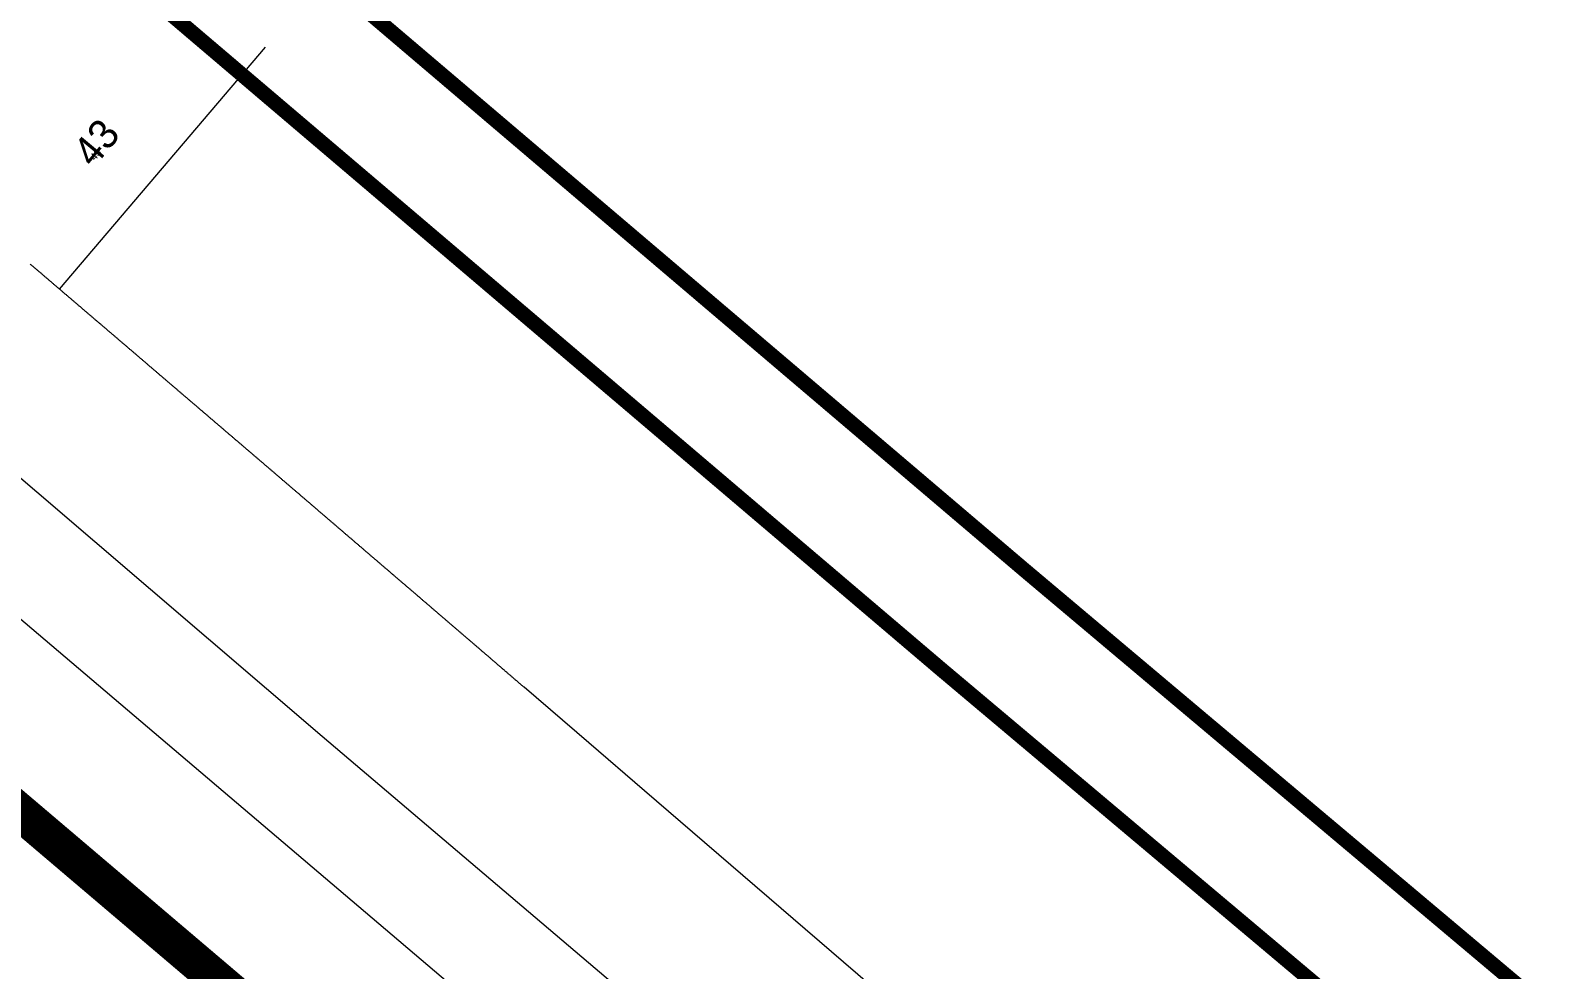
# Model space of a CAD drawing. Extents: x 174934 to 192674, y 648863 to 672607.
# Drawn here: x 181314.9 to 181520.3, y 660015 to 660141.8 of the extents above; entities that cross this region are included whole.
import ezdxf

# ---------------------------------------------------------------- set-up
doc = ezdxf.new("R2010")
doc.units = 0
for name, pattern in [('ACAD_ISO03W100', [30, 12, -18]), ('KB', [11, 7, -1.5, 1, -1.5]), ('Under', [19.5, 7, -1.5, 7, -1.5, 1, -1.5])]:
    doc.linetypes.add(name, pattern=pattern)
for name, color, linetype, lineweight in [('dim', 255, 'Continuous', 0), ('limerhav', 7, 'ACAD_ISO03W100', 0), ('lishiput', 1, 'KB', 0), ('pbitul', 14, 'Continuous', 0), ('pmisunder', 202, 'Under', 0)]:
    doc.layers.add(name, color=color, linetype=linetype, lineweight=lineweight)
doc.layers.add('HEB_ENTITY', color=3, linetype='Continuous')
doc.styles.get("Standard").update_dxf_attribs({"font": 'HEBTXT'})

# ---------------------------------------------------------------- blocks, each defined once
blk = doc.blocks.new('dim', base_point=(179928.9, 662855))
at = {"layer": 'dim', "linetype": 'ByBlock'}
blk.add_attdef('NUMBER', (179928.9, 662855), '', height=20, dxfattribs=at)
blk = doc.blocks.new('HEB_ENTITY', base_point=(181159.32, 660193.8))
at = {"layer": 'HEB_ENTITY', "linetype": 'ByBlock'}
blk.add_attdef('VAL', (181159.32, 660193.8), '', height=1, dxfattribs=at)
at = {"layer": 'HEB_ENTITY', "linetype": 'ByBlock', "flags": 1}
for tag in ['WIDTH', 'TAG', 'XBASE', 'YBASE', 'PROMPT', 'HEIGHT', 'BLKNAME', 'BLKNUM']:
    blk.add_attdef(tag, (181159.32, 660193.8), '', height=1, dxfattribs=at)

msp = doc.modelspace()

# ---------------------------------------------------------------- linework, layer by layer
at = {"layer": 'dim', "flags": 128}
msp.add_lwpolyline([(181318.86, 660106.86), (181346.65, 660139.55)], dxfattribs=at)
at = {"layer": 'limerhav', "color": 7, "linetype": 'ACAD_ISO03W100', "ltscale": 1.5, "const_width": 2.5, "flags": 128}
msp.add_lwpolyline([(183271.82, 658371.38), (183199.41, 658433.06), (183162.14, 658464.44), (183105.55, 658512.19), (183082.02, 658531.94), (183037.53, 658569.77), (182866.83, 658714.94), (182853.56, 658726.13), (182813.48, 658759.94), (182714.45, 658843.56), (182694.61, 658860.69), (182682.09, 658870.9), (182656.36, 658893), (182635.17, 658911), (182620.44, 658923.44), (182582.72, 658955.38), (182545.34, 658987.19), (182519.75, 659008.81), (182518.23, 659009.84), (182461.02, 659058.44), (182442.58, 659074.25), (182410.27, 659101.63), (182390.61, 659118), (182375.91, 659130.25), (182328.89, 659170.31), (182313.98, 659183.13), (182304.72, 659190.88), (182301.05, 659194.31), (182293.5, 659200.44), (182281.09, 659210.94), (182258.05, 659230.66), (182256.88, 659231.54), (182248.69, 659238.56), (182246.97, 659240), (182235.56, 659249.75), (182231, 659253.69), (182209.16, 659272.44), (182196.94, 659283.13), (182185.55, 659292.88), (182174.11, 659302.31), (182163.25, 659312.25), (182140.25, 659331.94), (182117.83, 659351.38), (182095.19, 659370.94), (182072.14, 659390.69), (182049.34, 659410.38), (182034.22, 659423.08), (182026.19, 659430.06), (182003.27, 659449.19), (181980.42, 659468.56), (181963.5, 659483), (181923.98, 659516.38), (181848.23, 659581.06), (181847.59, 659581.38), (181839.03, 659588.75), (181825.3, 659600.05), (181831.11, 659595.44), (181829.84, 659596.63), (181826.77, 659599.25), (181818.67, 659606.06), (181706.66, 659701.13), (181681, 659722.88), (181610.12, 659783.12), (181586.23, 659803.88), (181531.81, 659850.56), (181506.59, 659872.13), (181493.89, 659883), (181475.54, 659898.46), (181455.94, 659915.13), (181417.86, 659947.69), (181398.84, 659963.63), (181379.7, 659980), (181341.72, 660012.38), (181303.7, 660044.75), (181265.53, 660077.25), (181244.69, 660095), (181240.25, 660098.69), (181227.42, 660109.56), (181189.28, 660142.06), (181146.57, 660178.05), (181125.31, 660152.81), (181121.5, 660148.25), (181105.98, 660130.13), (181076.07, 660094.47), (181060.77, 660076), (181050.17, 660063.25), (181036.92, 660047.25), (181024.73, 660032.4), (181010.31, 660015.56), (180997.06, 659999.38), (180987.2, 659987.75), (180984.94, 659985.03), (180976.86, 659973.36), (180952.34, 659989.56), (180904.2, 660013.19), (180874.41, 660025), (180847.47, 660033.94), (180824.58, 660040.31), (180683.66, 660156.63), (180670.58, 660162.31), (180665.72, 660162.69), (180666.86, 660144.75), (180669.13, 660138), (180661.88, 660136.5), (180636.66, 660145.75), (180608.3, 660157.63), (180554.66, 660183.06), (180513.52, 660198.31), (180475.63, 660213.69), (180464.47, 660216.69), (180458.41, 660216.44), (180431.44, 660166.69), (180421.92, 660142.81), (180398.13, 660094.19), (180363.98, 660033.13), (180430.28, 659991), (180489.56, 659954.87), (180519.45, 659932.63), (180549.84, 659908.13), (180578.39, 659883.56), (180575.36, 659869.52), (180788.04, 659715.94), (180873.97, 659640.02), (181255.16, 659280.36), (181137.28, 659267.75), (181375.13, 659045.13), (181494.5, 658926.69), (181529.22, 658890.5), (181617.06, 658794.49), (181668.21, 658842.77), (181668.8, 658843.36), (181683.36, 658831.86), (181693.55, 658824.15), (181719.81, 658801.92), (181734.51, 658787.01), (181754.73, 658764.84), (181775.91, 658744.82), (181773, 658742.35), (181806.03, 658700.34), (181911.23, 658562), (182011.41, 658432.2), (182011.88, 658434.66), (182131.56, 658277.25), (182213.66, 658153.56), (182352.3, 657913.75), (182356.22, 657918.75), (182369.28, 657896.99), (182454.52, 657754.94), (182537.45, 657619.56), (182551.88, 657594.5), (182554.8, 657597.34), (182565.19, 657580.81), (182574.34, 657593.21), (182576.59, 657589.31), (182584.63, 657576.94), (182632.05, 657500), (182639.61, 657487.77), (182671.45, 657437.34), (182674.98, 657459.75), (182681.36, 657474.56), (182694.86, 657492.11), (182849.69, 657693.31), (182895.08, 657759.81), (182974.89, 657889.37), (183271.82, 658371.38)], dxfattribs=at)
at = {"layer": 'lishiput', "color": 164, "linetype": 'KB', "lineweight": 0, "ltscale": 5, "const_width": 5, "flags": 128}
msp.add_lwpolyline([(190795.24, 653194.33), (190798.08, 653216), (190800.97, 653259.44), (190800.73, 653262.13), (190805.67, 653360), (190810.33, 653461.44), (190813.58, 653524.31), (190815.31, 653576.06), (190817.59, 653623.44), (190819.2, 653663.19), (190820.25, 653688.31), (190822.64, 653747.19), (190823.03, 653762.75), (190825.28, 653808.13), (190827.47, 653861.38), (190829.27, 653901), (190831.7, 653946.38), (190831.97, 653957), (190832.16, 653962.38), (190832.88, 653982.19), (190834.03, 654014.75), (190835.69, 654063), (190838.13, 654108.13), (190838.45, 654117.87), (190839.82, 654158.97), (190841.98, 654205.39), (190774.55, 654252.89), (190693.87, 654324.75), (190509.69, 654457.97), (190390.42, 654557.88), (190353.58, 654587.68), (190336.04, 654592.94), (190220, 654684.86), (190160.36, 654723.42), (190098.97, 654749.71), (189965.66, 654816.32), (189825.34, 654875.92), (189701.88, 654926.88), (189561.91, 655002.46), (189559.06, 655003.26), (189557.05, 655003.99), (189555.06, 655004.74), (189553.08, 655005.54), (189551.12, 655006.36), (189549.17, 655007.22), (189547.24, 655008.12), (189545.32, 655009.05), (189543.19, 655010.13), (189540.79, 655011.36), (189538.41, 655012.64), (189536.05, 655013.96), (189533.72, 655015.32), (189531.4, 655016.72), (189529.12, 655018.16), (189526.86, 655019.63), (189524.62, 655021.15), (189522.41, 655022.71), (189520.23, 655024.31), (189518.08, 655025.94), (189515.96, 655027.61), (189513.86, 655029.32), (189509.98, 655032.66), (189487.31, 655057.26), (189412.66, 655146.94), (189339.16, 655217.44), (189236.85, 655339.77), (189140.58, 655463.83), (189127.45, 655467.29), (189008.72, 655599), (188960.05, 655657.44), (188917.63, 655699.19), (188905.55, 655710.81), (188846.69, 655759.38), (188782.89, 655802.38), (188716.28, 655838), (188644.23, 655867.25), (188569.7, 655889.44), (188491.75, 655904.63), (188413.59, 655910.94), (188403.08, 655911.25), (188403.67, 655911.75), (188363.36, 655918.66), (188236.19, 655914.05), (188145.98, 655891.89), (188071.31, 655867.71), (188000.8, 655842.15), (187935.12, 655806.22), (187869.52, 655752.82), (187670.8, 655609.11), (187639.69, 655653.32), (187603.74, 655728.62), (187579.67, 655788.5), (187517.19, 655954.17), (187317.62, 656461.24), (187216.47, 656679), (187211.42, 656692.27), (187199.47, 656723.94), (187189.89, 656749.06), (187184.25, 656764.06), (187179.72, 656775.89), (187172.02, 656796), (187168.56, 656804.83), (187159.39, 656829.69), (187153.86, 656844.31), (187148.88, 656857.52), (187136.01, 656892.19), (187124.59, 656923.47), (187118.14, 656940.44), (187116.36, 656945.2), (187112.11, 656956.75), (187106.62, 656971.15), (187094.66, 657002.92), (187083.48, 657032.84), (187075.65, 657053.69), (187073.31, 657059.38), (187064.44, 657082.94), (187040.83, 657145.61), (187033.64, 657164.69), (187025.1, 657187.85), (187022.14, 657195.89), (187017.58, 657208.25), (187008.94, 657230.75), (187005, 657238.38), (187000.31, 657246.5), (186995.84, 657254.5), (186990.45, 657264), (186985.86, 657271.27), (186984.25, 657273.43), (186983.03, 657275), (186981.78, 657276.55), (186980.51, 657278.08), (186979.2, 657279.59), (186977.88, 657281.07), (186976.52, 657282.54), (186975.15, 657283.97), (186973.74, 657285.38), (186972.32, 657286.77), (186970.87, 657288.13), (186969.39, 657289.47), (186967.89, 657290.78), (186966.37, 657292.07), (186964.83, 657293.33), (186963.27, 657294.56), (186961.68, 657295.76), (186960.07, 657296.93), (186953.31, 657301), (186947.61, 657304.44), (186927.05, 657314.6), (186917.78, 657319.19), (186903.26, 657326.33), (186871.19, 657342.06), (186863.08, 657345.31), (186854.95, 657348.75), (186849.59, 657350.83), (186841.77, 657353.86), (186815.77, 657363.94), (186793.38, 657372.63), (186765.05, 657383.7), (186753.58, 657388.19), (186726.27, 657397.69), (186702.84, 657404.13), (186678.47, 657411.13), (186326.71, 657430.73), (186001.44, 657393.8), (185966.6, 657561.45), (185581.86, 657492.49), (185570.36, 657599.2), (185949.84, 657663.22), (185910.69, 657877.26), (186107.82, 657909.28), (186115.38, 657957.31), (186111.27, 657995.07), (186103.88, 658028.72), (186094.02, 658057.45), (186071.85, 658092.74), (186034.06, 658137.89), (186110.45, 658225.71), (186130.99, 658204.37), (186141.66, 658180.57), (186170.41, 658149.38), (186194.23, 658119.01), (186204.09, 658091.1), (186209.02, 658038.57), (186212.3, 657943.36), (186349.47, 657936.79), (186355.22, 657977.01), (186406.97, 657975.37), (186461.53, 657976.17), (186502.6, 657977.82), (186539.56, 657978.64), (186584.74, 657983.56), (186626.63, 657995.05), (186664.41, 658015.57), (186702.2, 658036.09), (186732.59, 658054.97), (186767.08, 658079.6), (186811.85, 658116.03), (186874.27, 658174.31), (186820.49, 658207.24), (186763.56, 658244.18), (186647.47, 658314.38), (186590.65, 658348.87), (186566.65, 658332.19), (186536.09, 658310.9), (186517.33, 658298), (186474.21, 658268.32), (186424.12, 658234.12), (186423.17, 658233.48), (186389.98, 658210.43), (186264.73, 658236.37), (186268.05, 658250.3), (186268.21, 658250.95), (186322.88, 658479.4), (186326.25, 658493.96), (186339.25, 658550.13), (186360.64, 658642.59), (186382.58, 658735.57), (186382.94, 658737.09), (185899.63, 658856.72), (185899.31, 658855.34), (185883.11, 658785.83), (185847.64, 658629.49), (185844.41, 658617.84), (185842.54, 658614.51), (185840.14, 658604.62), (185838.48, 658596.78), (185823.62, 658596.6), (185799.25, 658593.6), (185792.17, 658591.24), (185772.8, 658584.06), (185761.81, 658579.24), (185754.16, 658574.43), (185748.62, 658571.15), (185729.5, 658550), (185726.7, 658546.87), (185715.34, 658536.71), (185712.5, 658534.86), (185712.33, 658534.79), (185709.41, 658533.73), (185705.18, 658533.38), (185700.67, 658533.38), (185697.51, 658534.15), (185694.06, 658535.63), (185691.18, 658537.41), (185686.87, 658540.33), (185674.95, 658551.21), (185623.1, 658615.33), (185619.18, 658620.77), (185618.63, 658621.49), (185616.41, 658624.38), (185602.83, 658642.03), (185599.73, 658646.83), (185596.84, 658651.3), (185593.08, 658658.24), (185592.59, 658659.15), (185592.09, 658660.26), (185588.66, 658667.98), (185585.76, 658674.02), (185584.63, 658676.37), (185583.75, 658678.77), (185580.7, 658687.05), (185577.32, 658697.95), (185576.37, 658703.27), (185576.02, 658705.23), (185574.38, 658715.3), (185574.13, 658719.95), (185574.03, 658722.19), (185573.99, 658723.34), (185574.08, 658725.43), (185574.16, 658727.38), (185574.56, 658731.17), (185575.49, 658736.02), (185576.19, 658738.92), (185576.31, 658739.42), (185577.45, 658743.13), (185579.24, 658747.63), (185580.92, 658751.17), (185581.95, 658753.22), (185582.7, 658754.71), (185584.7, 658758.21), (185586.88, 658761.78), (185588.95, 658764.6), (185594.53, 658770.89), (185595.28, 658771.74), (185595.95, 658772.57), (185596.45, 658773.21), (185596.92, 658773.85), (185597.32, 658774.46), (185597.88, 658775.35), (185598.56, 658776.75), (185598.74, 658777.25), (185598.99, 658778.28), (185599.17, 658779.46), (185599.17, 658780.39), (185598.92, 658789.35), (185598.53, 658792.61), (185598.14, 658794.09), (185597.71, 658795.78), (185597.22, 658797.55), (185596.76, 658799.2), (185593.11, 658807.18), (185592.46, 658808.6), (185591.13, 658811.22), (185589.1, 658814.11), (185587.38, 658816.5), (185586.92, 658817.11), (185585.49, 658819.04), (185584.42, 658820.24), (185583.77, 658820.97), (185582.57, 658822.41), (185581.74, 658823.4), (185579.63, 658825.47), (185577.34, 658827.5), (185574.95, 658829.36), (185572.41, 658831.08), (185569.7, 658832.65), (185567.08, 658833.85), (185550.56, 658841.31), (185535.8, 658847.03), (185523.79, 658851.06), (185508.23, 658854.1), (185480.68, 658859.91), (185471.99, 658861.41), (185457.79, 658863.65), (185443.25, 658866.92), (185435.6, 658869.04), (185425.76, 658872.03), (185425.76, 658872.03), (185402.19, 658878.75), (185376.73, 658888.13), (185372.8, 658889.06), (185367.91, 658889.44), (185362.47, 658889.06), (185355.98, 658886.81), (185350.14, 658882.5), (185344.25, 658877.56), (185337.84, 658871.75), (185334.05, 658867), (185332.45, 658864.94), (185330.72, 658860.31), (185326.78, 658853.06), (185324.14, 658845.13), (185322.94, 658841.44), (185322.02, 658833.81), (185321.39, 658824.88), (185321.92, 658797.88), (185322.22, 658786.94), (185320.86, 658772.88), (185320.41, 658768.88), (185319.69, 658766.25), (185317.77, 658762.38), (185315.11, 658759.13), (185312.75, 658757.88), (185306.08, 658755.13), (185289.73, 658751.19), (185281.3, 658749.5), (185275.05, 658749.31), (185268.58, 658749.63), (185259.19, 658751.06), (185253.22, 658752.31), (185244.2, 658755.38), (185238.17, 658758.25), (185231.66, 658761.63), (185221.64, 658766.81), (185198.45, 658779.56), (185187.22, 658786.44), (185178.03, 658791.5), (185167.69, 658797.63), (185158.02, 658802.44), (185145.27, 658805.81), (185134.83, 658807.75), (185124.78, 658808), (185112.56, 658807.13), (185103.35, 658805.04), (185079.13, 658793.36), (185065.97, 658782.13), (185060.14, 658776.06), (185052.47, 658767.81), (185046.41, 658760.94), (185038.44, 658750.69), (185030.67, 658740.75), (185026.17, 658739.13), (185019.66, 658739.56), (185006.36, 658743), (184996.42, 658747.75), (184988.3, 658753), (184980.91, 658760.5), (184973, 658771.63), (184965.3, 658784.63), (184961.47, 658793), (184955.3, 658807.25), (184950.73, 658823.44), (184946.36, 658842.69), (184943.98, 658860.06), (184942.63, 658871.88), (184943.17, 658882.38), (184944.92, 658892.81), (184945.19, 658897.13), (184944.55, 658900.81), (184937.17, 658914.25), (184929.33, 658928.38), (184925.73, 658933.25), (184918.5, 658942.25), (184914.11, 658946.75), (184905.31, 658955.63), (184894.8, 658965), (184884.08, 658973.88), (184877.06, 658978.44), (184864.56, 658984.13), (184852.8, 658989.13), (184846.39, 658990.75), (184834.83, 658992.19), (184816.67, 658994.19), (184802.42, 658996), (184790.8, 658997.63), (184779.58, 659001.44), (184773.61, 659006.19), (184767.25, 659012.56), (184763.09, 659019.06), (184757, 659030.5), (184753.06, 659040.19), (184747.14, 659059.72), (184745.56, 659069.03), (184746.12, 659101.17), (184745.62, 659119.64), (184744.54, 659148.84), (184741.58, 659157.36), (184740.65, 659166.2), (184742.07, 659175.31), (184747.51, 659188.89), (184750.05, 659203.81), (184750.9, 659211.11), (184750.9, 659215.86), (184750.56, 659219.08), (184748.69, 659222.13), (184745.49, 659225.4), (184733.76, 659232.37), (184712.91, 659243.88), (184688.84, 659252.03), (184666.11, 659257.19), (184655.65, 659258.38), (184645.9, 659259.56), (184632.58, 659258.38), (184616.89, 659256), (184601.67, 659252.67), (184586.35, 659244.07), (184568.06, 659239.55), (184552.76, 659236.9), (184541.65, 659235.39), (184530, 659239.16), (184513.4, 659251.65), (184493.24, 659274.22), (184479.83, 659289.29), (184468.71, 659298.42), (184458.74, 659308.67), (184447.36, 659318.02), (184437.56, 659325.47), (184427.54, 659333.41), (184418.46, 659339.58), (184410.75, 659343.78), (184400.89, 659348.26), (184391.96, 659351.7), (184380.12, 659354.38), (184368.49, 659354.55), (184354.96, 659353.15), (184341.06, 659349.35), (184323.93, 659342.96), (184296.18, 659332.85), (184278.9, 659333.55), (184264.67, 659333.8), (184246.76, 659333.49), (184227.82, 659331.69), (184207.29, 659328.8), (184187.16, 659327.21), (184174.49, 659329.42), (184162.32, 659333.95), (184149.7, 659339.88), (184138.11, 659345.92), (184129.92, 659353.7), (184122.76, 659366.34), (184116.56, 659377.54), (184112.02, 659386.6), (184105.01, 659395.79), (184099.28, 659401.81), (184093.1, 659407.99), (184087.82, 659411.6), (184081.34, 659416.27), (184072.55, 659419.7), (184063.99, 659421.84), (184055.66, 659422.43), (184046.09, 659421.86), (184037.24, 659420.56), (184028.51, 659416.9), (184019.77, 659412.3), (184010.84, 659403.21), (183998.15, 659387.43), (183993.43, 659381.57), (183989.65, 659376.08), (183983.96, 659365.34), (183980.34, 659356.35), (183977.02, 659347.37), (183972.45, 659337.28), (183966.56, 659326.47), (183964.66, 659323.38), (183961.71, 659318.6), (183955.23, 659313.08), (183950.66, 659308.76), (183945.86, 659305.16), (183936.97, 659302.28), (183924.95, 659299.64), (183912.46, 659302.76), (183897.81, 659308.76), (183880.99, 659317.88), (183865.03, 659328), (183843.7, 659296), (183831.33, 659275.53), (183823.78, 659264.06), (183816.23, 659251.44), (183812.09, 659244.53), (183809.34, 659240.04), (183777.48, 659188.42), (183771.89, 659179.42), (183754.18, 659150.96), (183750.85, 659145.36), (183742.85, 659131.79), (183709.5, 659077.28), (183696.22, 659055.47), (183665.71, 659005.13), (183664.79, 659003.65), (183662.28, 658999.6), (183653.66, 658985.73), (183642.76, 658968.61), (183637.5, 658960.36), (183614.99, 658925.09), (183611.72, 658919.94), (183606.36, 658911.49), (183571.86, 658857.12), (183539.92, 658806.75), (183530.93, 658792.58), (183527.48, 658787.14), (183517.98, 658772.19), (183517.78, 658771.86), (183513.15, 658764.56), (183502.48, 658747.73), (183497.97, 658740.64), (183497.89, 658740.5), (183476.18, 658706.26), (183444.18, 658655.82), (183440.36, 658649.8), (183419.89, 658617.55), (183283.65, 658418.1), (183259.08, 658385.53), (183243.85, 658395.21), (183082.02, 658531.94), (182866.83, 658714.94), (182375.91, 659130.25), (182174.11, 659302.31), (182049.34, 659410.38), (181613.72, 659780.06), (181493.89, 659883), (181146.58, 660178.06), (180975.89, 659974), (180952.34, 659989.56), (180904.2, 660013.19), (180874.41, 660025), (180847.47, 660033.94), (180824.58, 660040.31), (180683.66, 660156.63), (180670.58, 660162.31), (180665.72, 660162.69), (180666.86, 660144.75), (180669.13, 660138), (180661.88, 660136.5), (180636.66, 660145.75), (180608.3, 660157.63), (180554.66, 660183.06), (180513.52, 660198.31), (180475.63, 660213.69), (180464.47, 660216.69), (180458.41, 660216.44), (180431.44, 660166.69), (180421.92, 660142.81), (180398.13, 660094.19), (180363.98, 660033.13), (180430.28, 659991), (180482.06, 659959.44), (180495.09, 659950.75), (180519.45, 659932.63), (180549.84, 659908.13), (180578.39, 659883.56), (180575.36, 659869.52)], dxfattribs=at)
at = {"layer": 'pbitul', "flags": 128}
for points in [[(181043.5, 660308.5), (181159.04, 660213.99), (181212.25, 660167.75), (181262.16, 660125.38), (181354.31, 660046.5), (181418.13, 659992.25), (181519.44, 659907.34), (181615.47, 659826.56)], [(181372.17, 660012.46), (181041.07, 660293.96)], [(181095.26, 660220.66), (181140.69, 660183.13), (181140.68, 660183.1), (181146.44, 660178.18), (181146.58, 660178.06), (181170.18, 660158.16), (181189.28, 660142.06), (181208.35, 660125.81), (181227.42, 660109.56), (181255.11, 660086.12), (181284.62, 660061), (181322.71, 660028.56), (181360.71, 659996.19), (181408.35, 659955.66), (181455.94, 659915.13), (181519.2, 659861.34)], [(181484.57, 659964.47), (181404.32, 660033.54), (181397.85, 660039.12), (181390.31, 660045.61), (181381.58, 660053.11), (181381.5, 660053.18), (181381.43, 660053.24), (181381.35, 660053.31), (181381.27, 660053.37), (181381.2, 660053.44), (181381.12, 660053.5), (181381.05, 660053.57), (181380.97, 660053.64), (181380.89, 660053.7), (181380.82, 660053.77), (181380.74, 660053.83), (181380.67, 660053.9), (181380.59, 660053.96), (181380.52, 660054.03), (181380.44, 660054.09), (181380.36, 660054.16), (181380.29, 660054.22), (181380.21, 660054.29), (181380.14, 660054.35), (181380.06, 660054.42), (181379.98, 660054.48), (181379.91, 660054.55), (181379.83, 660054.61), (181379.76, 660054.68), (181379.68, 660054.74), (181379.61, 660054.81), (181379.53, 660054.87), (181379.45, 660054.94), (181379.38, 660055), (181379.3, 660055.07), (181379.23, 660055.13), (181379.15, 660055.2), (181379.07, 660055.26), (181379, 660055.33), (181378.92, 660055.4), (181378.85, 660055.46), (181378.77, 660055.53), (181378.7, 660055.59), (181378.62, 660055.66), (181378.54, 660055.72), (181378.47, 660055.79), (181378.39, 660055.85), (181378.32, 660055.92), (181378.24, 660055.98), (181378.16, 660056.05), (181378.09, 660056.11), (181378.01, 660056.18), (181377.94, 660056.24), (181377.86, 660056.31), (181377.79, 660056.37), (181377.71, 660056.44), (181377.63, 660056.5), (181377.56, 660056.57), (181377.48, 660056.63), (181377.41, 660056.7), (181377.33, 660056.76), (181377.25, 660056.83), (181377.18, 660056.89), (181377.1, 660056.96), (181377.03, 660057.02), (181376.95, 660057.09), (181376.88, 660057.16), (181376.8, 660057.22), (181376.72, 660057.29), (181376.65, 660057.35), (181376.57, 660057.42), (181376.5, 660057.48), (181376.42, 660057.55), (181376.34, 660057.61), (181376.27, 660057.68), (181376.19, 660057.74), (181376.12, 660057.81), (181376.04, 660057.87), (181375.97, 660057.94), (181375.89, 660058), (181375.81, 660058.07), (181375.74, 660058.13), (181375.66, 660058.2), (181375.59, 660058.26), (181375.51, 660058.33), (181375.43, 660058.39), (181375.36, 660058.46), (181375.28, 660058.52), (181375.21, 660058.59), (181375.13, 660058.65), (181375.06, 660058.72), (181374.98, 660058.78), (181374.9, 660058.85), (181374.83, 660058.91), (181374.75, 660058.98), (181374.68, 660059.04), (181374.6, 660059.11), (181374.52, 660059.18), (181374.45, 660059.24), (181374.37, 660059.31), (181374.3, 660059.37), (181374.22, 660059.44), (181374.14, 660059.5), (181374.07, 660059.57), (181373.99, 660059.63), (181373.92, 660059.7), (181373.84, 660059.76), (181373.77, 660059.83), (181373.69, 660059.89), (181373.61, 660059.96), (181373.54, 660060.02), (181373.46, 660060.09), (181373.39, 660060.15), (181373.31, 660060.22), (181373.23, 660060.28), (181373.16, 660060.35), (181373.08, 660060.41), (181373.01, 660060.48), (181372.93, 660060.54), (181372.86, 660060.61), (181372.78, 660060.67), (181372.7, 660060.74), (181372.63, 660060.8), (181372.55, 660060.87), (181372.48, 660060.93), (181372.4, 660061), (181372.32, 660061.06), (181372.25, 660061.13), (181372.17, 660061.2), (181372.1, 660061.26), (181372.02, 660061.33), (181371.94, 660061.39), (181371.87, 660061.46), (181371.79, 660061.52), (181371.72, 660061.59), (181371.64, 660061.65), (181371.57, 660061.72), (181371.49, 660061.78), (181371.41, 660061.85), (181371.34, 660061.91), (181371.26, 660061.98), (181371.19, 660062.04), (181371.11, 660062.11), (181371.03, 660062.17), (181370.96, 660062.24), (181370.88, 660062.3), (181370.81, 660062.37), (181370.73, 660062.43), (181370.66, 660062.5), (181370.58, 660062.56), (181370.5, 660062.63), (181370.43, 660062.69), (181370.35, 660062.76), (181370.28, 660062.82), (181370.2, 660062.89), (181370.12, 660062.95), (181370.05, 660063.02), (181369.97, 660063.08), (181369.9, 660063.15), (181369.82, 660063.21), (181369.74, 660063.28), (181369.67, 660063.35), (181369.59, 660063.41), (181369.52, 660063.48), (181369.44, 660063.54), (181369.37, 660063.61), (181369.29, 660063.67), (181369.21, 660063.74), (181369.14, 660063.8), (181369.06, 660063.87), (181368.99, 660063.93), (181368.91, 660064), (181368.83, 660064.06), (181368.76, 660064.13), (181368.68, 660064.19), (181368.61, 660064.26), (181368.53, 660064.32), (181368.46, 660064.39), (181368.38, 660064.45), (181368.3, 660064.52), (181368.23, 660064.58), (181368.15, 660064.65), (181368.08, 660064.71), (181368, 660064.78), (181367.92, 660064.84), (181367.85, 660064.91), (181367.77, 660064.97), (181367.7, 660065.04), (181367.62, 660065.1), (181367.54, 660065.17), (181367.47, 660065.23), (181367.39, 660065.3), (181367.32, 660065.36), (181367.24, 660065.43), (181367.17, 660065.49), (181367.09, 660065.56), (181367.01, 660065.63), (181366.94, 660065.69), (181366.86, 660065.76), (181366.79, 660065.82), (181366.71, 660065.89), (181366.63, 660065.95), (181366.56, 660066.02), (181366.48, 660066.08), (181366.41, 660066.15), (181366.33, 660066.21), (181366.25, 660066.28), (181366.18, 660066.34), (181366.1, 660066.41), (181366.03, 660066.47), (181365.95, 660066.54), (181365.88, 660066.6), (181365.8, 660066.67), (181365.72, 660066.73), (181365.65, 660066.8), (181365.57, 660066.86), (181365.5, 660066.93), (181365.42, 660066.99), (181365.34, 660067.06), (181365.27, 660067.12), (181365.19, 660067.19), (181365.12, 660067.25), (181365.04, 660067.32), (181364.96, 660067.38), (181364.89, 660067.45), (181364.81, 660067.51), (181364.74, 660067.58), (181364.66, 660067.64), (181364.59, 660067.71), (181364.51, 660067.77), (181364.43, 660067.84), (181364.36, 660067.9), (181364.28, 660067.97), (181364.21, 660068.03), (181364.13, 660068.1), (181364.05, 660068.17), (181363.98, 660068.23), (181363.9, 660068.3), (181363.83, 660068.36), (181363.75, 660068.43), (181363.67, 660068.49), (181363.6, 660068.56), (181363.52, 660068.62), (181363.45, 660068.69), (181363.37, 660068.75), (181363.3, 660068.82), (181363.22, 660068.88), (181363.14, 660068.95), (181363.07, 660069.01), (181362.99, 660069.08), (181362.92, 660069.14), (181362.84, 660069.21), (181362.76, 660069.27), (181362.69, 660069.34), (181362.61, 660069.4), (181362.54, 660069.47), (181362.46, 660069.53), (181362.38, 660069.6), (181362.31, 660069.66), (181362.23, 660069.73), (181362.16, 660069.79), (181362.08, 660069.86), (181362.01, 660069.92), (181361.93, 660069.99), (181361.85, 660070.05), (181361.78, 660070.12), (181361.7, 660070.18), (181361.63, 660070.25), (181361.55, 660070.31), (181361.47, 660070.38), (181361.4, 660070.44), (181361.32, 660070.51), (181361.25, 660070.57), (181361.17, 660070.64), (181361.09, 660070.7), (181361.02, 660070.77), (181360.94, 660070.83), (181360.87, 660070.9), (181360.79, 660070.97), (181360.71, 660071.03), (181360.64, 660071.1), (181360.56, 660071.16), (181360.49, 660071.23), (181360.41, 660071.29), (181360.34, 660071.36), (181360.26, 660071.42), (181360.18, 660071.49), (181360.11, 660071.55), (181360.03, 660071.62), (181359.96, 660071.68), (181359.88, 660071.75), (181359.8, 660071.81), (181359.73, 660071.88), (181359.65, 660071.94), (181359.58, 660072.01), (181359.5, 660072.07), (181359.42, 660072.14), (181359.35, 660072.2), (181359.27, 660072.27), (181359.2, 660072.33), (181359.12, 660072.4), (181359.04, 660072.46), (181358.97, 660072.53), (181358.89, 660072.59), (181358.82, 660072.66), (181358.74, 660072.72), (181358.67, 660072.79), (181358.59, 660072.85), (181358.51, 660072.92), (181358.44, 660072.98), (181358.36, 660073.05), (181358.29, 660073.11), (181358.21, 660073.18), (181358.13, 660073.24), (181358.06, 660073.31), (181357.98, 660073.37), (181357.91, 660073.44), (181357.83, 660073.5), (181357.75, 660073.57), (181357.68, 660073.63), (181357.6, 660073.7), (181357.53, 660073.76), (181357.45, 660073.83), (181357.38, 660073.89), (181357.3, 660073.96), (181357.22, 660074.03), (181357.15, 660074.09), (181357.07, 660074.16), (181357, 660074.22), (181356.92, 660074.29), (181356.84, 660074.35), (181356.77, 660074.42), (181356.69, 660074.48), (181356.62, 660074.55), (181356.54, 660074.61), (181356.46, 660074.68), (181356.39, 660074.74), (181356.31, 660074.81), (181356.24, 660074.87), (181356.16, 660074.94), (181356.08, 660075), (181356.01, 660075.07), (181355.93, 660075.13), (181355.86, 660075.2), (181355.78, 660075.26), (181355.7, 660075.33), (181355.63, 660075.39), (181355.55, 660075.46), (181355.48, 660075.52), (181355.4, 660075.59), (181355.33, 660075.65), (181355.25, 660075.72), (181355.17, 660075.78), (181355.1, 660075.85), (181355.02, 660075.91), (181354.95, 660075.98), (181354.87, 660076.04), (181354.79, 660076.11), (181354.72, 660076.17), (181354.64, 660076.24), (181354.57, 660076.3), (181354.49, 660076.37), (181354.41, 660076.43), (181354.34, 660076.5), (181354.26, 660076.56), (181354.19, 660076.63), (181354.11, 660076.69), (181354.03, 660076.76), (181353.96, 660076.82), (181353.88, 660076.89), (181353.81, 660076.95), (181353.73, 660077.02), (181353.66, 660077.08), (181353.58, 660077.15), (181353.5, 660077.21), (181353.43, 660077.28), (181353.35, 660077.34), (181353.28, 660077.41), (181353.2, 660077.47), (181353.12, 660077.54), (181353.05, 660077.61), (181352.97, 660077.67), (181352.9, 660077.74), (181352.82, 660077.8), (181352.74, 660077.87), (181352.67, 660077.93), (181352.59, 660078), (181352.52, 660078.06), (181352.44, 660078.13), (181352.36, 660078.19), (181352.29, 660078.26), (181352.21, 660078.32), (181352.14, 660078.39), (181352.06, 660078.45), (181351.98, 660078.52), (181351.91, 660078.58), (181351.83, 660078.65), (181351.76, 660078.71), (181351.68, 660078.78), (181351.61, 660078.84), (181351.53, 660078.91), (181351.45, 660078.97), (181351.38, 660079.04), (181351.3, 660079.1), (181351.23, 660079.17), (181351.15, 660079.23), (181351.07, 660079.3), (181351, 660079.36), (181350.92, 660079.43), (181350.85, 660079.49), (181350.77, 660079.56), (181350.69, 660079.62), (181350.62, 660079.69), (181350.54, 660079.75), (181350.47, 660079.82), (181350.39, 660079.88), (181350.31, 660079.95), (181350.24, 660080.01), (181350.16, 660080.08), (181350.09, 660080.14), (181350.01, 660080.21), (181349.93, 660080.27), (181349.86, 660080.34), (181349.78, 660080.4), (181349.71, 660080.47), (181349.63, 660080.53), (181349.56, 660080.6), (181349.48, 660080.66), (181349.4, 660080.73), (181349.33, 660080.79), (181349.25, 660080.86), (181349.18, 660080.92), (181349.1, 660080.99), (181349.02, 660081.05), (181348.95, 660081.12), (181348.87, 660081.18), (181348.8, 660081.25), (181348.72, 660081.31), (181348.64, 660081.38), (181348.57, 660081.44), (181348.49, 660081.51), (181348.42, 660081.57), (181348.34, 660081.64), (181348.26, 660081.7), (181348.19, 660081.77), (181348.11, 660081.83), (181348.04, 660081.9), (181347.96, 660081.96), (181347.88, 660082.03), (181347.81, 660082.09), (181347.73, 660082.16), (181347.66, 660082.23), (181347.58, 660082.29), (181347.5, 660082.36), (181347.43, 660082.42), (181347.35, 660082.49), (181347.28, 660082.55), (181347.2, 660082.62), (181347.12, 660082.68), (181347.05, 660082.75), (181346.97, 660082.81), (181346.9, 660082.88), (181346.82, 660082.94), (181346.75, 660083.01), (181346.67, 660083.07), (181346.59, 660083.14), (181346.52, 660083.2), (181346.44, 660083.27), (181346.37, 660083.33), (181346.29, 660083.4), (181346.21, 660083.46), (181346.14, 660083.53), (181346.06, 660083.59), (181345.99, 660083.66), (181345.91, 660083.72), (181345.83, 660083.79), (181345.76, 660083.85), (181345.68, 660083.92), (181345.61, 660083.98), (181345.53, 660084.05), (181345.45, 660084.11), (181345.38, 660084.18), (181345.3, 660084.24), (181345.23, 660084.31), (181345.15, 660084.37), (181345.07, 660084.44), (181345, 660084.5), (181344.92, 660084.57), (181344.85, 660084.63), (181344.77, 660084.7), (181344.69, 660084.76), (181344.62, 660084.83), (181344.54, 660084.89), (181344.47, 660084.96), (181344.39, 660085.02), (181344.31, 660085.09), (181344.24, 660085.15), (181344.16, 660085.22), (181344.09, 660085.28), (181344.01, 660085.35), (181343.94, 660085.41), (181343.86, 660085.48), (181343.78, 660085.54), (181343.71, 660085.61), (181343.63, 660085.67), (181343.56, 660085.74), (181343.48, 660085.8), (181343.4, 660085.87), (181343.33, 660085.93), (181343.25, 660086), (181343.18, 660086.06), (181343.1, 660086.13), (181343.02, 660086.19), (181342.95, 660086.26), (181342.87, 660086.32), (181342.8, 660086.39), (181342.72, 660086.45), (181342.64, 660086.52), (181342.57, 660086.58), (181342.49, 660086.65), (181342.42, 660086.71), (181342.34, 660086.78), (181342.26, 660086.84), (181342.19, 660086.91), (181342.11, 660086.97), (181342.04, 660087.04), (181341.96, 660087.1), (181341.88, 660087.17), (181341.81, 660087.23), (181341.73, 660087.3), (181341.66, 660087.36), (181341.58, 660087.43), (181341.5, 660087.49), (181341.43, 660087.56), (181341.35, 660087.62), (181341.28, 660087.69), (181341.2, 660087.75), (181341.12, 660087.82), (181341.05, 660087.88), (181340.97, 660087.95), (181340.9, 660088.01), (181340.82, 660088.08), (181340.74, 660088.14), (181340.67, 660088.21), (181340.59, 660088.27), (181340.52, 660088.34), (181340.44, 660088.4), (181340.37, 660088.47), (181340.29, 660088.53), (181340.21, 660088.6), (181340.14, 660088.66), (181340.06, 660088.73), (181339.99, 660088.79), (181339.91, 660088.86), (181339.83, 660088.92), (181339.76, 660088.99), (181339.68, 660089.05), (181339.61, 660089.12), (181339.53, 660089.18), (181339.45, 660089.25), (181339.38, 660089.31), (181339.3, 660089.38), (181339.23, 660089.44), (181339.15, 660089.51), (181339.07, 660089.58), (181339, 660089.64), (181338.92, 660089.71), (181338.85, 660089.77), (181338.77, 660089.84), (181338.69, 660089.9), (181338.62, 660089.97), (181338.54, 660090.03), (181338.47, 660090.1), (181338.39, 660090.16), (181338.31, 660090.23), (181338.24, 660090.29), (181338.16, 660090.36), (181338.09, 660090.42), (181338.01, 660090.49), (181337.93, 660090.55), (181337.86, 660090.62), (181337.78, 660090.68), (181337.71, 660090.75), (181337.63, 660090.81), (181337.55, 660090.88), (181337.48, 660090.94), (181337.4, 660091.01), (181337.33, 660091.07), (181337.25, 660091.14), (181337.17, 660091.2), (181337.1, 660091.27), (181337.02, 660091.33), (181336.95, 660091.4), (181336.87, 660091.46), (181336.79, 660091.53), (181336.72, 660091.59), (181336.64, 660091.66), (181336.57, 660091.72), (181336.49, 660091.79), (181336.41, 660091.85), (181336.34, 660091.92), (181336.26, 660091.98), (181336.19, 660092.05), (181336.11, 660092.11), (181336.03, 660092.18), (181335.96, 660092.24), (181335.88, 660092.31), (181335.81, 660092.37), (181335.73, 660092.44), (181335.65, 660092.5), (181335.58, 660092.57), (181335.5, 660092.63), (181335.43, 660092.7), (181335.35, 660092.76), (181335.27, 660092.83), (181335.2, 660092.89), (181335.12, 660092.96), (181335.05, 660093.02), (181334.97, 660093.09), (181334.89, 660093.15), (181334.82, 660093.22), (181334.74, 660093.28), (181334.67, 660093.35), (181334.59, 660093.41), (181334.51, 660093.48), (181334.44, 660093.54), (181334.36, 660093.61), (181334.29, 660093.67), (181334.21, 660093.74), (181334.14, 660093.8), (181334.06, 660093.87), (181333.98, 660093.93), (181333.91, 660094), (181333.83, 660094.06), (181333.76, 660094.13), (181333.68, 660094.19), (181333.6, 660094.26), (181333.53, 660094.32), (181333.45, 660094.39), (181333.38, 660094.45), (181333.3, 660094.52), (181333.22, 660094.58), (181333.15, 660094.65), (181333.07, 660094.71), (181333, 660094.78), (181332.92, 660094.84), (181332.84, 660094.91), (181332.77, 660094.97), (181332.69, 660095.04), (181332.62, 660095.1), (181332.54, 660095.17), (181332.46, 660095.23), (181332.39, 660095.3), (181332.31, 660095.36), (181332.24, 660095.43), (181332.16, 660095.49), (181332.08, 660095.56), (181332.01, 660095.62), (181331.93, 660095.69), (181331.86, 660095.75), (181331.78, 660095.82), (181331.7, 660095.88), (181331.63, 660095.95), (181331.55, 660096.01), (181331.48, 660096.08), (181331.4, 660096.14), (181331.32, 660096.21), (181331.25, 660096.27), (181331.17, 660096.34), (181331.1, 660096.4), (181331.02, 660096.47), (181330.94, 660096.53), (181330.87, 660096.6), (181330.79, 660096.66), (181330.72, 660096.73), (181330.64, 660096.79), (181330.56, 660096.86), (181330.49, 660096.92), (181330.41, 660096.99), (181330.34, 660097.05), (181330.26, 660097.12), (181330.18, 660097.18), (181330.11, 660097.25), (181330.03, 660097.31), (181329.96, 660097.38), (181329.88, 660097.44), (181329.8, 660097.51), (181329.73, 660097.57), (181329.65, 660097.64), (181329.58, 660097.7), (181329.5, 660097.77), (181329.42, 660097.83), (181329.35, 660097.9), (181329.27, 660097.96), (181329.2, 660098.03), (181329.12, 660098.09), (181329.04, 660098.16), (181328.97, 660098.22), (181328.89, 660098.29), (181328.82, 660098.35), (181328.74, 660098.42), (181328.66, 660098.48), (181328.59, 660098.55), (181328.51, 660098.61), (181328.44, 660098.68), (181328.36, 660098.74), (181328.28, 660098.81), (181328.21, 660098.87), (181328.13, 660098.94), (181328.06, 660099), (181327.98, 660099.07), (181327.9, 660099.13), (181327.83, 660099.2), (181327.75, 660099.26), (181327.68, 660099.33), (181327.6, 660099.39), (181327.52, 660099.46), (181327.45, 660099.52), (181327.37, 660099.59), (181327.3, 660099.65), (181327.22, 660099.72), (181327.14, 660099.78), (181327.07, 660099.85), (181326.99, 660099.91), (181326.92, 660099.98), (181326.84, 660100.04), (181326.76, 660100.11), (181326.69, 660100.17), (181326.61, 660100.24), (181326.54, 660100.3), (181326.46, 660100.37), (181326.38, 660100.43), (181326.31, 660100.5), (181326.23, 660100.56), (181326.16, 660100.63), (181326.08, 660100.69), (181326, 660100.76), (181325.93, 660100.82), (181325.85, 660100.89), (181325.78, 660100.95), (181325.7, 660101.02), (181325.62, 660101.08), (181325.55, 660101.15), (181325.47, 660101.21), (181325.39, 660101.28), (181325.32, 660101.34), (181325.24, 660101.41), (181325.17, 660101.47), (181325.09, 660101.54), (181325.01, 660101.6), (181324.94, 660101.67), (181324.86, 660101.73), (181324.79, 660101.8), (181324.71, 660101.86), (181324.63, 660101.93), (181324.56, 660101.99), (181324.48, 660102.05), (181324.41, 660102.12), (181324.33, 660102.18), (181324.25, 660102.25), (181324.18, 660102.31), (181324.1, 660102.38), (181324.03, 660102.44), (181323.95, 660102.51), (181323.87, 660102.57), (181323.8, 660102.64), (181323.72, 660102.7), (181323.65, 660102.77), (181323.57, 660102.83), (181323.49, 660102.9), (181323.42, 660102.96), (181323.34, 660103.03), (181323.27, 660103.09), (181323.19, 660103.16), (181323.11, 660103.22), (181323.04, 660103.29), (181322.96, 660103.35), (181322.89, 660103.42), (181322.81, 660103.48), (181322.73, 660103.55), (181322.66, 660103.61), (181322.58, 660103.68), (181322.51, 660103.74), (181322.43, 660103.81), (181322.35, 660103.87), (181322.28, 660103.94), (181322.2, 660104), (181322.13, 660104.07), (181322.05, 660104.13), (181321.97, 660104.2), (181321.9, 660104.26), (181321.82, 660104.33), (181321.75, 660104.39), (181321.67, 660104.46), (181321.59, 660104.52), (181321.52, 660104.59), (181321.44, 660104.65), (181321.37, 660104.72), (181321.29, 660104.78), (181321.21, 660104.85), (181321.14, 660104.91), (181321.06, 660104.98), (181320.99, 660105.04), (181320.91, 660105.11), (181320.83, 660105.17), (181320.76, 660105.24), (181320.68, 660105.3), (181320.61, 660105.37), (181320.53, 660105.43), (181320.45, 660105.5), (181320.38, 660105.56), (181320.3, 660105.63), (181320.23, 660105.69), (181320.15, 660105.76), (181320.07, 660105.82), (181320, 660105.89), (181319.92, 660105.95), (181319.85, 660106.02), (181319.77, 660106.08), (181319.69, 660106.15), (181319.62, 660106.21), (181319.54, 660106.28), (181319.47, 660106.34), (181319.39, 660106.41), (181319.31, 660106.47), (181319.24, 660106.54), (181319.16, 660106.6), (181319.08, 660106.67), (181319.01, 660106.73), (181318.93, 660106.8), (181318.86, 660106.86), (181318.78, 660106.93), (181318.7, 660106.99), (181318.63, 660107.06), (181318.55, 660107.12), (181318.48, 660107.19), (181318.4, 660107.25), (181318.32, 660107.32), (181318.25, 660107.38), (181318.17, 660107.45), (181318.1, 660107.51), (181318.02, 660107.58), (181317.94, 660107.64), (181317.87, 660107.71), (181317.79, 660107.77), (181317.72, 660107.84), (181317.64, 660107.9), (181317.56, 660107.97), (181317.49, 660108.03), (181317.41, 660108.1), (181317.34, 660108.16), (181317.26, 660108.23), (181317.18, 660108.29), (181317.11, 660108.36), (181317.03, 660108.42), (181316.96, 660108.49), (181316.88, 660108.55), (181316.8, 660108.62), (181316.73, 660108.68), (181316.65, 660108.75), (181316.58, 660108.81), (181316.5, 660108.88), (181316.42, 660108.94), (181316.35, 660109.01), (181316.27, 660109.07), (181316.2, 660109.14), (181316.12, 660109.2), (181316.04, 660109.27), (181315.97, 660109.33), (181315.89, 660109.39), (181315.82, 660109.46), (181315.74, 660109.52), (181315.66, 660109.59), (181315.59, 660109.65), (181315.51, 660109.72), (181315.43, 660109.78), (181315.36, 660109.85), (181315.28, 660109.91), (181315.21, 660109.98), (181315.13, 660110.04), (181315.05, 660110.11), (181314.98, 660110.17), (181314.9, 660110.24)]]:
    msp.add_lwpolyline(points, dxfattribs=at)
at = {"layer": 'pmisunder', "const_width": 2, "flags": 128}
msp.add_lwpolyline([(180650.34, 660688.58), (180667.41, 660674.96), (180694.43, 660653.89), (180706.15, 660644.89), (180731, 660653.48), (180797.68, 660626.44), (180858.85, 660533.83), (180953.64, 660468.29), (181192.54, 660264.2), (181437.81, 660055.61), (181656.7, 659871.38), (181899.51, 659665.93), (181957.69, 659613.57), (182136.03, 659461.96), (182439.68, 659203.69), (182459.59, 659186.74), (182525.78, 659133.46), (182586.1, 659079.14), (182645.62, 659023.94), (182684.38, 658987.43), (182723.14, 658950.92), (182766.95, 658927.81), (182773.68, 658924.78), (182734.59, 658958.06), (182654.53, 659033.41, 0.007337), (182534.18, 659143.39), (182467.88, 659196.75), (182353, 659294.56), (181966.25, 659623.35), (181908.06, 659675.73), (181887.99, 659692.71), (181890.83, 659696.21), (181779.41, 659790.47), (181668, 659884.74), (181558.55, 659976.86), (181449.11, 660068.97), (181326.38, 660173.34), (181203.66, 660277.71), (181083.99, 660379.94), (180964.33, 660482.17), (180917.96, 660514.24), (180871.58, 660546.3), (180809.29, 660640.62), (180717.44, 660677.86), (180699.99, 660671.83), (180678.17, 660688.76), (180661.1, 660702.38), (180650.34, 660688.58)], format="xyb", close=True, dxfattribs=at)

# ---------------------------------------------------------------- block references
at = {"layer": 'dim'}
ref = msp.add_blockref('dim', (181323.42, 660123.12), dxfattribs=dict(at, xscale=0.2, yscale=0.2, zscale=0.2, rotation=50.25041558835665))
ref.add_attrib('NUMBER', '43', (181323.42, 660123.12), dxfattribs={"layer": '0', "height": 4, "rotation": 50.2504})
at = {"layer": 'HEB_ENTITY', "linetype": 'ByBlock'}
ref = msp.add_blockref('HEB_ENTITY', (181323.64, 660124.15), dxfattribs=dict(at, rotation=50.25034585258436))
ref.add_attrib('VAL', '43', (181323.64, 660124.15), dxfattribs={"layer": '0', "height": 1, "rotation": 50.2503})

doc.saveas('drawing.dxf')
